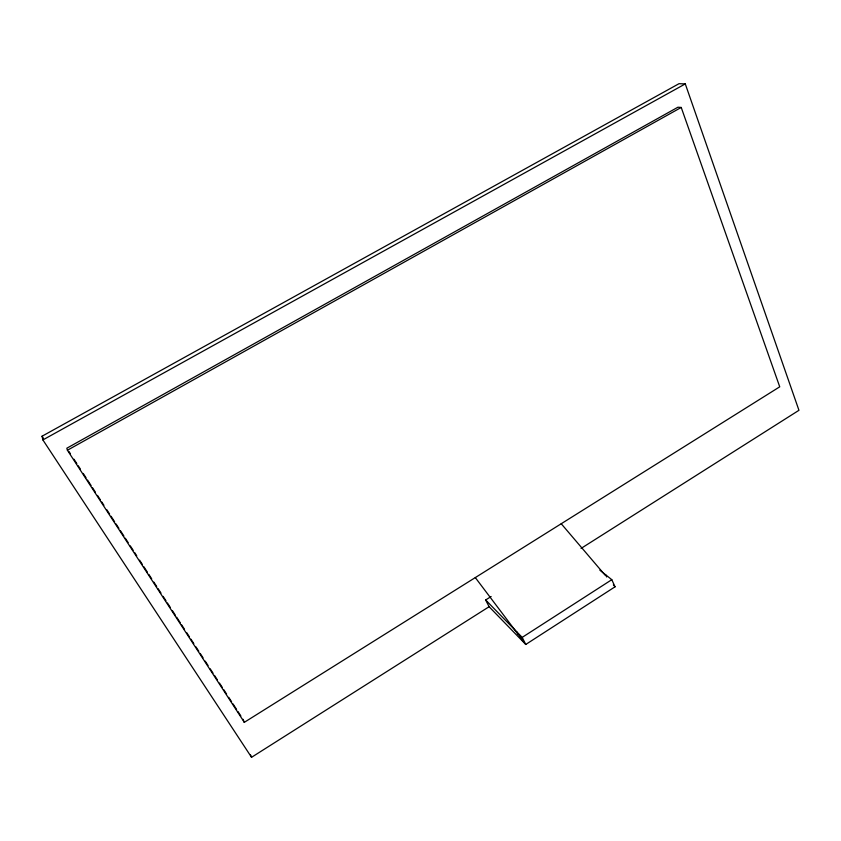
<?xml version="1.0" encoding="UTF-8"?>
<svg xmlns="http://www.w3.org/2000/svg" width="841" height="841" viewBox="0 0 841 841"><rect width="100%" height="100%" fill="white"/><g stroke="black" fill="none" stroke-linecap="round" stroke-linejoin="round"><path stroke-width="1.26" d="M599.864 570.187L611.796 579.68L615.034 586.818L525.762 644.458L489.105 606.718L485.656 599.98L491.144 596.511M485.656 599.98L522.198 637.383L611.796 579.68M581.057 548.427L798.95 410.303L685.289 83.911L679.013 83.69L42.05 436.216L42.891 439.927L251.543 757.31L489.105 606.718M244.321 722.324L779.733 386.818L681.221 107.448L677.899 107.228L66.828 448.221L67.406 450.24L244.321 722.324L243.007 719.286M67.406 450.24L681.221 107.448M42.891 439.927L685.289 83.911M561.231 523.733L605.152 575.233M613.352 584.852L615.034 586.818M475.302 577.578L525.762 644.458L522.198 637.383M42.05 436.216L43.49 438.413M68.973 451.512L70.392 453.709M73.966 459.197L76.815 463.58M78.245 465.777L80.379 469.068M83.238 473.462L86.087 477.846M87.517 480.043L91.08 485.53M92.51 487.727L95.359 492.122M97.503 495.412L100.352 499.796M101.782 501.993L103.916 505.283M106.775 509.678L109.624 514.061M111.054 516.258L114.618 521.746M116.047 523.943L118.896 528.327M120.326 530.524L123.89 536.011M125.32 538.208L128.168 542.603M130.313 545.893L133.162 550.277M134.592 552.474L136.726 555.764M139.585 560.159L142.434 564.542M143.864 566.739L147.427 572.227M148.857 574.424L151.706 578.808M153.85 582.109L156.699 586.492M158.129 588.689L160.978 593.084M163.122 596.374L165.971 600.758M167.401 602.955L170.25 607.349M172.394 610.64L175.243 615.023M176.673 617.22L180.237 622.708M181.667 624.905L184.515 629.289M186.66 632.59L189.509 636.973M190.939 639.171L193.787 643.565M195.932 646.855L198.781 651.239M200.211 653.436L203.059 657.83M205.204 661.121L208.053 665.504M210.197 668.805L213.046 673.189M214.476 675.386L217.325 679.77M219.469 683.071L222.318 687.454M223.748 689.652L226.597 694.046M228.741 697.336L231.59 701.72M233.02 703.917L236.584 709.405M238.014 711.602L240.862 715.985M516.784 631.843L517.877 634.009M605.636 574.781L606.634 576.968M250.544 754.934L251.543 757.31"/></g></svg>
